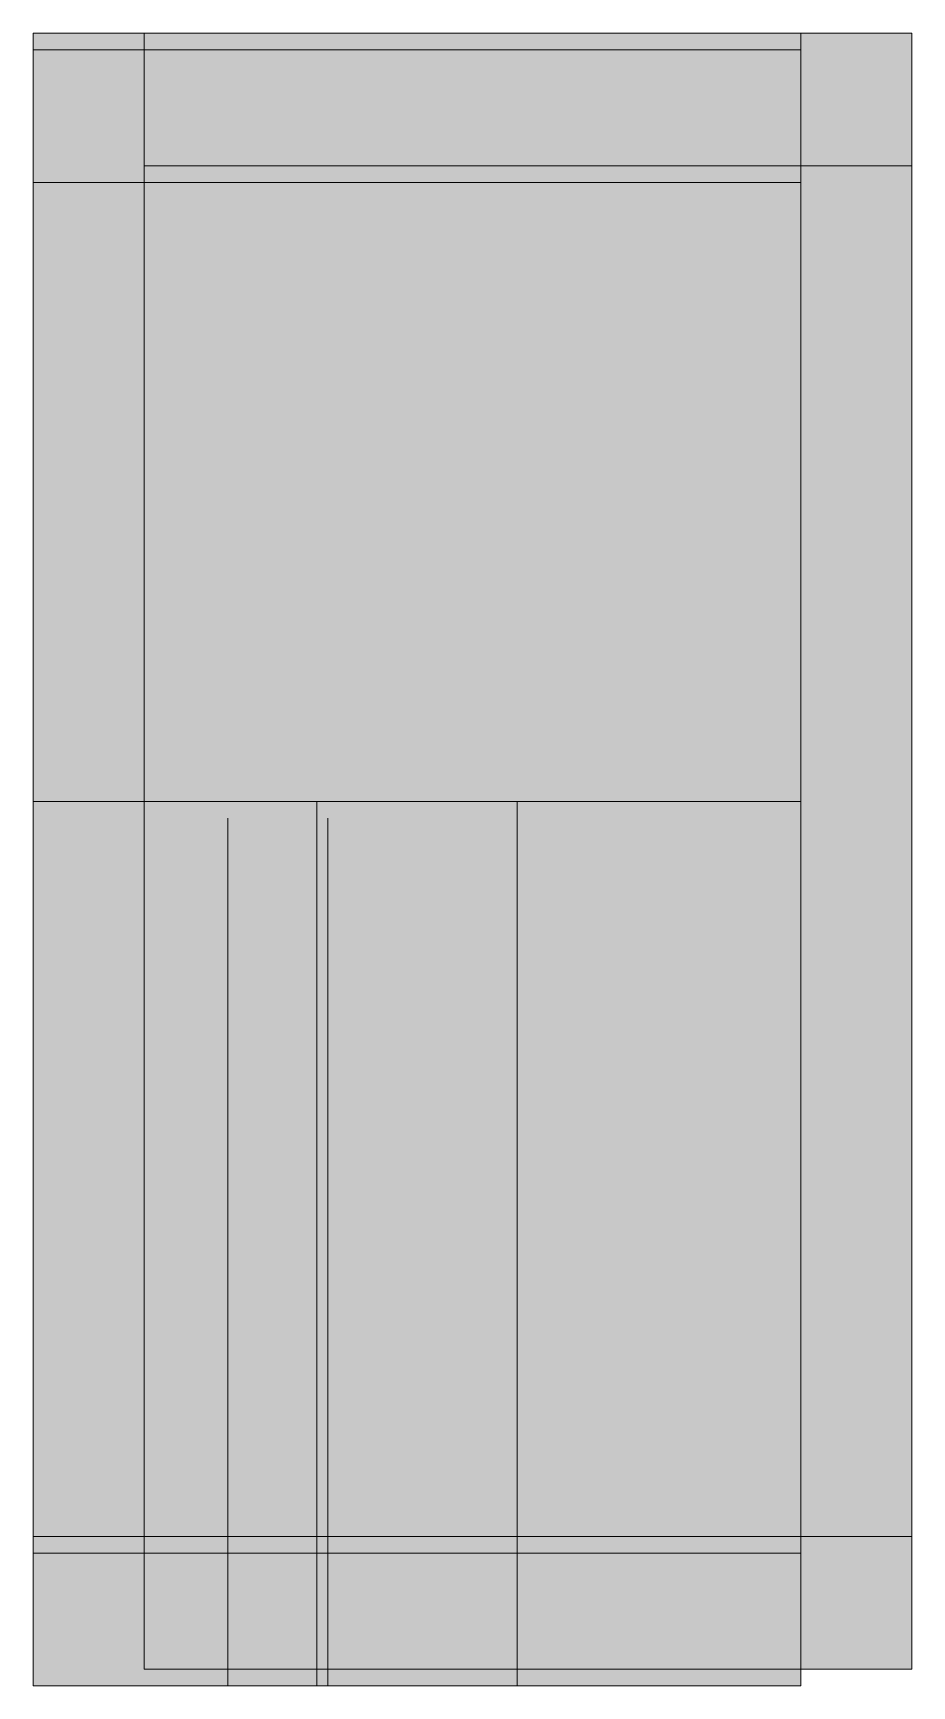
# Model space of a CAD drawing. Header units: metres. Extents: x 191982 to 427160, y -8904 to 80370.
# Drawn here: x 336859.9 to 337123.2, y 57546.9 to 58041.7 of the extents above; entities that cross this region are included whole.
import ezdxf

# ---------------------------------------------------------------- set-up
doc = ezdxf.new("R2010")
doc.units = ezdxf.units.M
doc.header["$LTSCALE"] = 700
doc.header["$MEASUREMENT"] = 0
doc.layers.add('NEW PLANS', color=7, linetype='Continuous', lineweight=9)

msp = doc.modelspace()

# ---------------------------------------------------------------- hatches: boundary and pattern name
at = {"layer": 'NEW PLANS'}
for points in [[(336859.9035538616, 57811.69229437821), (337089.9035538616, 57811.69229437821), (337089.9035538616, 58041.69229437821), (336859.9035538616, 58041.69229437821)], [(336859.9035538616, 57821.69229437868), (336859.9035538616, 58041.69229437868), (337089.9035538616, 58041.69229437868), (337089.9035538616, 57821.69229437868)], [(336859.9035538616, 57821.69229437868), (336859.9035538616, 58041.69229437868), (337089.9035538616, 58041.69229437868), (337089.9035538616, 57821.69229437868)], [(336859.9035538616, 57811.69229437868), (337089.9035538616, 57811.69229437868), (337089.9035538616, 58041.69229437868), (336859.9035538616, 58041.69229437868)], [(336859.9035538616, 57821.69229437868), (336859.9035538616, 58041.69229437868), (337089.9035538616, 58041.69229437868), (337089.9035538616, 57821.69229437868)], [(336893.2150634112, 57811.69229437868), (337123.2150634112, 57811.69229437868), (337123.2150634112, 58041.69229437868), (336893.2150634112, 58041.69229437868)], [(337123.2150634112, 57811.69229437843), (336893.2150634112, 57811.69229437843), (336893.2150634112, 58041.69229437844), (337123.2150634112, 58041.69229437844)], [(337123.2150634112, 57811.69229437843), (336893.2150634112, 57811.69229437843), (336893.2150634112, 58041.69229437844), (337123.2150634112, 58041.69229437844)], [(337123.2150634112, 57811.69229437868), (336893.2150634112, 57811.69229437868), (336893.2150634112, 58041.69229437868), (337123.2150634112, 58041.69229437868)], [(337123.2150634112, 57821.69229437868), (337123.2150634112, 58041.69229437868), (336893.2150634112, 58041.69229437868), (336893.2150634112, 57821.69229437868)], [(337123.2150634112, 57821.69229437868), (337123.2150634112, 58041.69229437868), (336893.2150634112, 58041.69229437868), (336893.2150634112, 57821.69229437868)], [(337123.2150634112, 57811.69229437821), (336893.2150634112, 57811.69229437821), (336893.2150634112, 58041.69229437821), (337123.2150634112, 58041.69229437821)], [(337123.2150634112, 57811.69229437843), (336893.2150634112, 57811.69229437843), (336893.2150634112, 58041.69229437844), (337123.2150634112, 58041.69229437844)], [(337123.2150634112, 57821.69229437844), (337123.2150634112, 58041.69229437844), (336893.2150634112, 58041.69229437844), (336893.2150634112, 57821.69229437844)], [(337123.2150634112, 57821.69229437844), (337123.2150634112, 58041.69229437844), (336893.2150634112, 58041.69229437844), (336893.2150634112, 57821.69229437844)], [(336859.9035538616, 57806.69229437821), (337089.9035538616, 57806.69229437821), (337089.9035538616, 58036.69229437821), (336859.9035538616, 58036.69229437821)], [(337089.9035538616, 57806.69229437821), (336859.9035538616, 57806.69229437821), (336859.9035538616, 58036.69229437798), (337089.9035538616, 58036.69229437798)], [(337089.9035538616, 57806.69229437821), (336859.9035538616, 57806.69229437821), (336859.9035538616, 58036.69229437798), (337089.9035538616, 58036.69229437798)], [(337089.9035538616, 57806.69229437821), (336859.9035538616, 57806.69229437821), (336859.9035538616, 58036.69229437821), (337089.9035538616, 58036.69229437821)], [(337089.9035538616, 57816.69229437821), (337089.9035538616, 58036.69229437821), (336859.9035538616, 58036.69229437821), (336859.9035538616, 57816.69229437821)], [(337089.9035538616, 57816.69229437844), (337089.9035538616, 58036.69229437821), (336859.9035538616, 58036.69229437821), (336859.9035538616, 57816.69229437844)], [(337089.9035538616, 57806.69229437798), (336859.9035538616, 57806.69229437798), (336859.9035538616, 58036.69229437775), (337089.9035538616, 58036.69229437775)], [(337089.9035538616, 57806.69229437798), (336859.9035538616, 57806.69229437798), (336859.9035538616, 58036.69229437798), (337089.9035538616, 58036.69229437798)], [(337089.9035538616, 57816.69229437821), (337089.9035538616, 58036.69229437798), (336859.9035538616, 58036.69229437798), (336859.9035538616, 57816.69229437821)], [(337089.9035538616, 57816.69229437821), (337089.9035538616, 58036.69229437798), (336859.9035538616, 58036.69229437798), (336859.9035538616, 57816.69229437821)], [(336859.9035538616, 58031.69229437821), (336859.9035538616, 57811.69229437821), (337089.9035538616, 57811.69229437821), (337089.9035538616, 58031.69229437821)], [(336859.9035538616, 58031.69229437868), (336859.9035538616, 57811.69229437868), (337089.9035538616, 57811.69229437868), (337089.9035538616, 58031.69229437868)], [(336893.2150634112, 57771.92291307441), (337123.2150634112, 57771.92291307441), (337123.2150634112, 58001.92291307441), (336893.2150634112, 58001.92291307441)], [(336893.2150634112, 57771.92291307441), (337123.2150634112, 57771.92291307441), (337123.2150634112, 58001.92291307441), (336893.2150634112, 58001.92291307441)], [(336859.9035538616, 57766.92291307393), (337089.9035538616, 57766.92291307393), (337089.9035538616, 57996.92291307393), (336859.9035538616, 57996.92291307393)], [(336859.9035538616, 57766.92291307416), (337089.9035538616, 57766.92291307416), (337089.9035538616, 57996.92291307393), (336859.9035538616, 57996.92291307393)], [(336859.9035538616, 57821.69229437868), (337089.9035538616, 57821.69229437868), (337089.9035538616, 57591.69229437868), (336859.9035538616, 57591.69229437868)], [(336859.9035538616, 57821.69229437868), (337089.9035538616, 57821.69229437868), (337089.9035538616, 57591.69229437868), (336859.9035538616, 57591.69229437868)], [(336859.9035538616, 57821.69229437868), (337089.9035538616, 57821.69229437868), (337089.9035538616, 57591.69229437868), (336859.9035538616, 57591.69229437868)], [(337123.2150634112, 57821.69229437868), (336893.2150634112, 57821.69229437868), (336893.2150634112, 57591.69229437868), (337123.2150634112, 57591.69229437868)], [(337123.2150634112, 57821.69229437868), (336893.2150634112, 57821.69229437868), (336893.2150634112, 57591.69229437868), (337123.2150634112, 57591.69229437868)], [(337123.2150634112, 57821.69229437844), (336893.2150634112, 57821.69229437844), (336893.2150634112, 57591.69229437844), (337123.2150634112, 57591.69229437844)], [(337123.2150634112, 57821.69229437844), (336893.2150634112, 57821.69229437844), (336893.2150634112, 57591.69229437844), (337123.2150634112, 57591.69229437844)], [(337089.9035538616, 57816.69229437821), (336859.9035538616, 57816.69229437821), (336859.9035538616, 57586.69229437843), (337089.9035538616, 57586.69229437843)], [(337089.9035538616, 57816.69229437844), (336859.9035538616, 57816.69229437844), (336859.9035538616, 57586.69229437843), (337089.9035538616, 57586.69229437843)], [(337089.9035538616, 57816.69229437821), (336859.9035538616, 57816.69229437821), (336859.9035538616, 57586.69229437821), (337089.9035538616, 57586.69229437821)], [(337089.9035538616, 57816.69229437821), (336859.9035538616, 57816.69229437821), (336859.9035538616, 57586.69229437821), (337089.9035538616, 57586.69229437821)], [(336859.9035538616, 57811.69229437821), (336859.9035538616, 57591.69229437821), (337089.9035538616, 57591.69229437821), (337089.9035538616, 57811.69229437821)], [(336859.9035538616, 57811.69229437868), (336859.9035538616, 57591.69229437868), (337089.9035538616, 57591.69229437868), (337089.9035538616, 57811.69229437868)], [(336893.2150634112, 57811.69229437868), (336893.2150634112, 57591.69229437868), (337123.2150634112, 57591.69229437868), (337123.2150634112, 57811.69229437868)], [(337123.2150634112, 57591.69229437844), (336893.2150634112, 57591.69229437844), (336893.2150634112, 57811.69229437843), (337123.2150634112, 57811.69229437843)], [(337123.2150634112, 57591.69229437844), (336893.2150634112, 57591.69229437844), (336893.2150634112, 57811.69229437843), (337123.2150634112, 57811.69229437843)], [(337123.2150634112, 57591.69229437868), (336893.2150634112, 57591.69229437868), (336893.2150634112, 57811.69229437868), (337123.2150634112, 57811.69229437868)], [(337123.2150634112, 57591.69229437821), (336893.2150634112, 57591.69229437821), (336893.2150634112, 57811.69229437821), (337123.2150634112, 57811.69229437821)], [(337123.2150634112, 57591.69229437844), (336893.2150634112, 57591.69229437844), (336893.2150634112, 57811.69229437843), (337123.2150634112, 57811.69229437843)], [(336859.9035538616, 57806.69229437821), (336859.9035538616, 57586.69229437821), (337089.9035538616, 57586.69229437821), (337089.9035538616, 57806.69229437821)], [(337089.9035538616, 57586.69229437821), (336859.9035538616, 57586.69229437821), (336859.9035538616, 57806.69229437821), (337089.9035538616, 57806.69229437821)], [(337089.9035538616, 57586.69229437821), (336859.9035538616, 57586.69229437821), (336859.9035538616, 57806.69229437821), (337089.9035538616, 57806.69229437821)], [(337089.9035538616, 57586.69229437843), (336859.9035538616, 57586.69229437843), (336859.9035538616, 57806.69229437821), (337089.9035538616, 57806.69229437821)], [(337089.9035538616, 57586.69229437798), (336859.9035538616, 57586.69229437798), (336859.9035538616, 57806.69229437798), (337089.9035538616, 57806.69229437798)], [(337089.9035538616, 57586.69229437821), (336859.9035538616, 57586.69229437821), (336859.9035538616, 57806.69229437798), (337089.9035538616, 57806.69229437798)], [(336893.2150634112, 57771.92291307441), (336893.2150634112, 57551.92291307441), (337123.2150634112, 57551.92291307441), (337123.2150634112, 57771.92291307441)], [(336893.2150634112, 57771.92291307441), (336893.2150634112, 57551.92291307441), (337123.2150634112, 57551.92291307441), (337123.2150634112, 57771.92291307441)], [(336859.9035538616, 57766.92291307393), (336859.9035538616, 57546.92291307393), (337089.9035538616, 57546.92291307393), (337089.9035538616, 57766.92291307393)], [(336859.9035538616, 57766.92291307416), (336859.9035538616, 57546.92291307393), (337089.9035538616, 57546.92291307393), (337089.9035538616, 57766.92291307416)]]:
    msp.add_hatch(color=256, dxfattribs=at).paths.add_polyline_path(points)

# ---------------------------------------------------------------- linework, layer by layer
for p, q in [((337089.9035538616, 58041.69229437868), (336859.9035538616, 58041.69229437868)), ((337089.9035538616, 58041.69229437868), (336859.9035538616, 58041.69229437868)), ((336859.9035538616, 57811.69229437868), (336859.9035538616, 58041.6922943789)), ((337089.9035538616, 58041.69229437868), (336859.9035538616, 58041.69229437868)), ((337089.9035538616, 58041.69229437868), (336859.9035538616, 58041.69229437868)), ((336893.2150634112, 58041.69229437868), (336893.2150634112, 57591.69229437868)), ((336893.2150634112, 58041.69229437868), (336893.2150634112, 57591.69229437868)), ((336893.2150634112, 57591.69229437844), (336893.2150634112, 58041.69229437844)), ((336893.2150634112, 57591.69229437844), (336893.2150634112, 58041.69229437844)), ((336893.2150634112, 57591.69229437844), (336893.2150634112, 58041.69229437844)), ((336893.2150634112, 57591.69229437844), (336893.2150634112, 58041.69229437844)), ((336893.2150634112, 57591.69229437844), (336893.2150634112, 58041.69229437844)), ((336893.2150634112, 57591.69229437844), (336893.2150634112, 58041.69229437844)), ((336893.2150634112, 57591.69229437844), (336893.2150634112, 58041.69229437844)), ((336893.2150634112, 57591.69229437844), (336893.2150634112, 58041.69229437844)), ((336893.2150634112, 57591.69229437844), (336893.2150634112, 58041.69229437844)), ((336893.2150634112, 57591.69229437868), (336893.2150634112, 58041.69229437868)), ((336893.2150634112, 57591.69229437868), (336893.2150634112, 58041.69229437868)), ((336893.2150634112, 58041.69229437868), (337123.2150634112, 58041.69229437868)), ((336893.2150634112, 58041.69229437868), (337123.2150634112, 58041.69229437868)), ((336893.2150634112, 57591.69229437821), (336893.2150634112, 58041.69229437821)), ((336893.2150634112, 57591.69229437821), (336893.2150634112, 58041.69229437821)), ((336893.2150634112, 57591.69229437821), (336893.2150634112, 58041.69229437821)), ((336893.2150634112, 57591.69229437821), (336893.2150634112, 58041.69229437821)), ((336893.2150634112, 57591.69229437844), (336893.2150634112, 58041.69229437844)), ((336893.2150634112, 57591.69229437844), (336893.2150634112, 58041.69229437844)), ((336893.2150634112, 58041.69229437844), (337123.2150634112, 58041.69229437844)), ((336893.2150634112, 58041.69229437844), (337123.2150634112, 58041.69229437844)), ((337123.2150634112, 58041.69229437868), (337123.2150634112, 57591.69229437868)), ((337123.2150634112, 58041.69229437868), (337123.2150634112, 57591.69229437868)), ((337123.2150634112, 57591.69229437844), (337123.2150634112, 58041.69229437844)), ((337123.2150634112, 57591.69229437844), (337123.2150634112, 58041.69229437844)), ((337123.2150634112, 57591.69229437844), (337123.2150634112, 58041.69229437844)), ((337123.2150634112, 57591.69229437844), (337123.2150634112, 58041.69229437844)), ((337123.2150634112, 57591.69229437844), (337123.2150634112, 58041.69229437844)), ((337123.2150634112, 57591.69229437844), (337123.2150634112, 58041.69229437844)), ((337123.2150634112, 57591.69229437844), (337123.2150634112, 58041.69229437844)), ((337123.2150634112, 57591.69229437844), (337123.2150634112, 58041.69229437844)), ((337123.2150634112, 57591.69229437844), (337123.2150634112, 58041.69229437844)), ((337123.2150634112, 58041.69229437844), (337123.2150634112, 57591.69229437844)), ((337123.2150634112, 57591.69229437868), (337123.2150634112, 58041.69229437868)), ((337123.2150634112, 57591.69229437868), (337123.2150634112, 58041.69229437868)), ((337123.2150634112, 57591.69229437821), (337123.2150634112, 58041.69229437821)), ((337123.2150634112, 57591.69229437821), (337123.2150634112, 58041.69229437821)), ((337123.2150634112, 57591.69229437821), (337123.2150634112, 58041.69229437821)), ((337123.2150634112, 57591.69229437821), (337123.2150634112, 58041.69229437821)), ((337123.2150634112, 58041.69229437821), (337123.2150634112, 57591.69229437821)), ((337123.2150634112, 57591.69229437844), (337123.2150634112, 58041.69229437844)), ((337123.2150634112, 57591.69229437844), (337123.2150634112, 58041.69229437844)), ((336859.9035538616, 58036.69229437821), (336859.9035538616, 57586.69229437821)), ((336859.9035538616, 58036.69229437821), (336859.9035538616, 57586.69229437821)), ((336859.9035538616, 57586.69229437821), (336859.9035538616, 58036.69229437798)), ((336859.9035538616, 57586.69229437821), (336859.9035538616, 58036.69229437798)), ((336859.9035538616, 57586.69229437821), (336859.9035538616, 58036.69229437798)), ((336859.9035538616, 57586.69229437821), (336859.9035538616, 58036.69229437798)), ((336859.9035538616, 57586.69229437821), (336859.9035538616, 58036.69229437798)), ((336859.9035538616, 57586.69229437821), (336859.9035538616, 58036.69229437798)), ((336859.9035538616, 57586.69229437821), (336859.9035538616, 58036.69229437798)), ((336859.9035538616, 57586.69229437821), (336859.9035538616, 58036.69229437798)), ((336859.9035538616, 57586.69229437821), (336859.9035538616, 58036.69229437798)), ((336859.9035538616, 57586.69229437843), (336859.9035538616, 58036.69229437821)), ((336859.9035538616, 57586.69229437843), (336859.9035538616, 58036.69229437821)), ((336859.9035538616, 58036.69229437821), (337089.9035538616, 58036.69229437821)), ((336859.9035538616, 58036.69229437821), (337089.9035538616, 58036.69229437821)), ((336859.9035538616, 57586.69229437798), (336859.9035538616, 58036.69229437775)), ((336859.9035538616, 57586.69229437798), (336859.9035538616, 58036.69229437775)), ((336859.9035538616, 57586.69229437798), (336859.9035538616, 58036.69229437775)), ((336859.9035538616, 57586.69229437798), (336859.9035538616, 58036.69229437775)), ((336859.9035538616, 57586.69229437821), (336859.9035538616, 58036.69229437798)), ((336859.9035538616, 57586.69229437821), (336859.9035538616, 58036.69229437798)), ((336859.9035538616, 58036.69229437798), (337089.9035538616, 58036.69229437798)), ((336859.9035538616, 58036.69229437798), (337089.9035538616, 58036.69229437798)), ((337089.9035538616, 57846.46167568224), (337089.9035538616, 58036.69229437775)), ((337089.9035538616, 58036.69229437821), (337089.9035538616, 57586.69229437821)), ((337089.9035538616, 58036.69229437821), (337089.9035538616, 57586.69229437821)), ((337089.9035538616, 57586.69229437821), (337089.9035538616, 58036.69229437798)), ((337089.9035538616, 57586.69229437821), (337089.9035538616, 58036.69229437798)), ((337089.9035538616, 57586.69229437821), (337089.9035538616, 58036.69229437798)), ((337089.9035538616, 57586.69229437821), (337089.9035538616, 58036.69229437798)), ((337089.9035538616, 57586.69229437821), (337089.9035538616, 58036.69229437798)), ((337089.9035538616, 57586.69229437821), (337089.9035538616, 58036.69229437798)), ((337089.9035538616, 57586.69229437821), (337089.9035538616, 58036.69229437798)), ((337089.9035538616, 57586.69229437821), (337089.9035538616, 58036.69229437798)), ((337089.9035538616, 57586.69229437821), (337089.9035538616, 58036.69229437798)), ((337089.9035538616, 58036.69229437798), (337089.9035538616, 57586.69229437821)), ((337089.9035538616, 57586.69229437843), (337089.9035538616, 58036.69229437821)), ((337089.9035538616, 57586.69229437843), (337089.9035538616, 58036.69229437821)), ((337089.9035538616, 57586.69229437798), (337089.9035538616, 58036.69229437775)), ((337089.9035538616, 57586.69229437798), (337089.9035538616, 58036.69229437775)), ((337089.9035538616, 57586.69229437798), (337089.9035538616, 58036.69229437775)), ((337089.9035538616, 57586.69229437798), (337089.9035538616, 58036.69229437775)), ((337089.9035538616, 58036.69229437775), (337089.9035538616, 57586.69229437798)), ((337089.9035538616, 57586.69229437821), (337089.9035538616, 58036.69229437798)), ((337089.9035538616, 57586.69229437821), (337089.9035538616, 58036.69229437798)), ((337089.9035538616, 57846.46167568224), (337089.9035538616, 58036.69229437775)), ((337089.9035538616, 57598.63923831531), (337089.9035538616, 57941.57698503011)), ((337089.9035538616, 57598.63923831531), (337089.9035538616, 57941.57698503011)), ((337089.9035538616, 57591.69229437821), (337089.9035538616, 57821.69229437821)), ((337089.9035538616, 57591.69229437868), (337089.9035538616, 57821.69229437868)), ((337089.9035538616, 57811.69229437821), (336859.9035538616, 57811.69229437821)), ((337089.9035538616, 57811.69229437868), (336859.9035538616, 57811.69229437868)), ((336944.9035538616, 57546.92291307393), (336944.9035538616, 57811.69229437843)), ((337004.9035539212, 57546.92291307393), (337004.9035539212, 57811.69229437821)), ((336918.2330168667, 57546.92291307393), (336918.2330168667, 57806.69229437821)), ((336948.2330168667, 57546.92291307393), (336948.2330168667, 57806.69229437821)), ((337123.2150634112, 57551.92291307441), (337123.2150634112, 57781.92291307441)), ((337089.9035538616, 57546.92291307393), (337089.9035538616, 57776.92291307394)), ((337089.9035538616, 57691.69229437844), (337089.9035538616, 57591.69229437821)), ((337089.9035538616, 57691.69229437821), (337089.9035538616, 57591.69229437821)), ((337089.9035538616, 57691.6922943789), (337089.9035538616, 57591.69229437868)), ((337089.9035538616, 57691.69229437868), (337089.9035538616, 57591.69229437868)), ((337123.2150634112, 57651.92291307441), (337123.2150634112, 57551.92291307441)), ((337123.2150634112, 57651.92291307441), (337123.2150634112, 57551.92291307441)), ((337089.9035538616, 57646.92291307394), (337089.9035538616, 57546.92291307393)), ((337089.9035538616, 57646.92291307394), (337089.9035538616, 57546.92291307393)), ((337089.9035538616, 57591.69229437868), (336859.9035538616, 57591.69229437868)), ((337123.2150634112, 57591.69229437868), (336893.2150634112, 57591.69229437868)), ((336893.2150634112, 57591.69229437844), (337123.2150634112, 57591.69229437844)), ((336893.2150634112, 57591.69229437844), (337123.2150634112, 57591.69229437844)), ((336893.2150634112, 57591.69229437868), (337123.2150634112, 57591.69229437868)), ((336893.2150634112, 57591.69229437821), (337123.2150634112, 57591.69229437821)), ((336893.2150634112, 57591.69229437844), (337123.2150634112, 57591.69229437844)), ((337089.9035538616, 57586.69229437821), (336859.9035538616, 57586.69229437821)), ((336859.9035538616, 57586.69229437821), (337089.9035538616, 57586.69229437821)), ((336859.9035538616, 57586.69229437821), (337089.9035538616, 57586.69229437821)), ((336859.9035538616, 57586.69229437843), (337089.9035538616, 57586.69229437843)), ((336859.9035538616, 57586.69229437798), (337089.9035538616, 57586.69229437798)), ((336859.9035538616, 57586.69229437821), (337089.9035538616, 57586.69229437821)), ((337123.2150634112, 57551.92291307441), (336893.2150634112, 57551.92291307441)), ((337123.2150634112, 57551.92291307441), (336893.2150634112, 57551.92291307441)), ((337089.9035538616, 57546.92291307393), (336859.9035538616, 57546.92291307393)), ((337089.9035538616, 57546.92291307393), (336859.9035538616, 57546.92291307393))]:
    msp.add_line(p, q, dxfattribs=at)
for points in [[(337089.9035538616, 58041.69229437821), (336859.9035538616, 58041.69229437821), (336859.9035538616, 57591.69229437821), (337089.9035538616, 57591.69229437821)], [(337089.9035538616, 57591.69229437868), (336859.9035538616, 57591.69229437868), (336859.9035538616, 58041.69229437868), (337089.9035538616, 58041.69229437868)], [(337089.9035538616, 57591.69229437868), (336859.9035538616, 57591.69229437868), (336859.9035538616, 58041.69229437868), (337089.9035538616, 58041.69229437868)], [(337089.9035538616, 58041.69229437868), (336859.9035538616, 58041.69229437868), (336859.9035538616, 57591.69229437868), (337089.9035538616, 57591.69229437868)], [(337089.9035538616, 57591.69229437868), (336859.9035538616, 57591.69229437868), (336859.9035538616, 58041.69229437868), (337089.9035538616, 58041.69229437868)], [(337123.2150634112, 58041.69229437868), (336893.2150634112, 58041.69229437868), (336893.2150634112, 57591.69229437868), (337123.2150634112, 57591.69229437868)], [(336893.2150634112, 58041.69229437844), (337123.2150634112, 58041.69229437844), (337123.2150634112, 57591.69229437844), (336893.2150634112, 57591.69229437844)], [(336893.2150634112, 58041.69229437844), (337123.2150634112, 58041.69229437844), (337123.2150634112, 57591.69229437844), (336893.2150634112, 57591.69229437844)], [(336893.2150634112, 58041.69229437868), (337123.2150634112, 58041.69229437868), (337123.2150634112, 57591.69229437868), (336893.2150634112, 57591.69229437868)], [(336893.2150634112, 57591.69229437868), (337123.2150634112, 57591.69229437868), (337123.2150634112, 58041.69229437868), (336893.2150634112, 58041.69229437868)], [(336893.2150634112, 57591.69229437868), (337123.2150634112, 57591.69229437868), (337123.2150634112, 58041.69229437868), (336893.2150634112, 58041.69229437868)], [(336893.2150634112, 58041.69229437821), (337123.2150634112, 58041.69229437821), (337123.2150634112, 57591.69229437821), (336893.2150634112, 57591.69229437821)], [(336893.2150634112, 58041.69229437844), (337123.2150634112, 58041.69229437844), (337123.2150634112, 57591.69229437844), (336893.2150634112, 57591.69229437844)], [(336893.2150634112, 57591.69229437844), (337123.2150634112, 57591.69229437844), (337123.2150634112, 58041.69229437844), (336893.2150634112, 58041.69229437844)], [(336893.2150634112, 57591.69229437844), (337123.2150634112, 57591.69229437844), (337123.2150634112, 58041.69229437844), (336893.2150634112, 58041.69229437844)], [(337089.9035538616, 58036.69229437821), (336859.9035538616, 58036.69229437821), (336859.9035538616, 57586.69229437821), (337089.9035538616, 57586.69229437821)], [(336859.9035538616, 58036.69229437798), (337089.9035538616, 58036.69229437798), (337089.9035538616, 57586.69229437821), (336859.9035538616, 57586.69229437821)], [(336859.9035538616, 58036.69229437798), (337089.9035538616, 58036.69229437798), (337089.9035538616, 57586.69229437821), (336859.9035538616, 57586.69229437821)], [(336859.9035538616, 58036.69229437821), (337089.9035538616, 58036.69229437821), (337089.9035538616, 57586.69229437843), (336859.9035538616, 57586.69229437843)], [(336859.9035538616, 57586.69229437843), (337089.9035538616, 57586.69229437843), (337089.9035538616, 58036.69229437821), (336859.9035538616, 58036.69229437821)], [(336859.9035538616, 57586.69229437843), (337089.9035538616, 57586.69229437843), (337089.9035538616, 58036.69229437821), (336859.9035538616, 58036.69229437821)], [(336859.9035538616, 58036.69229437775), (337089.9035538616, 58036.69229437775), (337089.9035538616, 57586.69229437798), (336859.9035538616, 57586.69229437798)], [(336859.9035538616, 58036.69229437798), (337089.9035538616, 58036.69229437798), (337089.9035538616, 57586.69229437821), (336859.9035538616, 57586.69229437821)], [(336859.9035538616, 57586.69229437821), (337089.9035538616, 57586.69229437821), (337089.9035538616, 58036.69229437798), (336859.9035538616, 58036.69229437798)], [(336859.9035538616, 57586.69229437821), (337089.9035538616, 57586.69229437821), (337089.9035538616, 58036.69229437798), (336859.9035538616, 58036.69229437798)], [(337123.2150634112, 58001.92291307441), (336893.2150634112, 58001.92291307441), (336893.2150634112, 57551.92291307441), (337123.2150634112, 57551.92291307441)], [(337089.9035538616, 57996.92291307393), (336859.9035538616, 57996.92291307393), (336859.9035538616, 57546.92291307393), (337089.9035538616, 57546.92291307393)], [(337089.9035538616, 57996.92291307393), (336859.9035538616, 57996.92291307393), (336859.9035538616, 57546.92291307393), (337089.9035538616, 57546.92291307393)]]:
    msp.add_lwpolyline(points, close=True, dxfattribs=at)
msp.add_lwpolyline([(336893.2150634112, 58001.92291307441), (336893.2150634112, 58001.92291307441), (336893.2150634112, 57551.92291307441), (337123.2150634112, 57551.92291307441), (337123.2150634112, 58001.92291307441), (336944.9035538616, 58001.92291307441)], dxfattribs=at)

doc.saveas('drawing.dxf')
